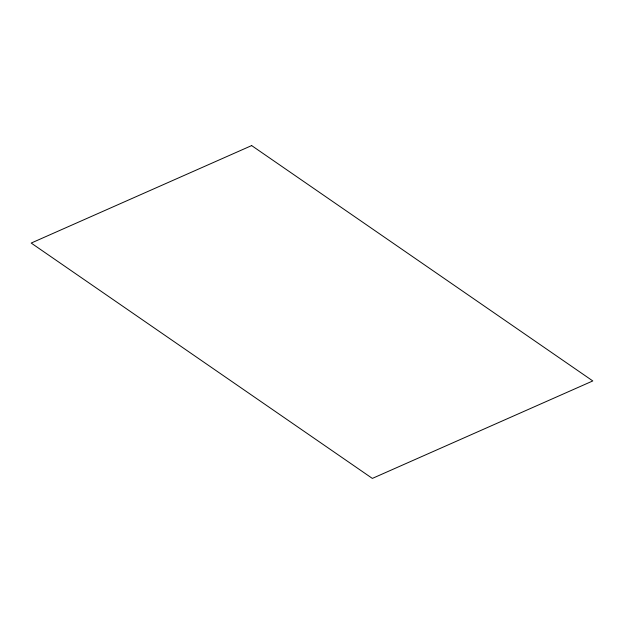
<?xml version="1.0" encoding="UTF-8"?>
<svg xmlns="http://www.w3.org/2000/svg" width="624" height="624" viewBox="0 0 624 624"><rect width="100%" height="100%" fill="white"/><g stroke="black" fill="none" stroke-linecap="round" stroke-linejoin="round"><path stroke-width="0.94" d="M251.651 145.587L31.2 243.064L372.349 478.413L592.8 380.936L251.651 145.587"/></g></svg>
